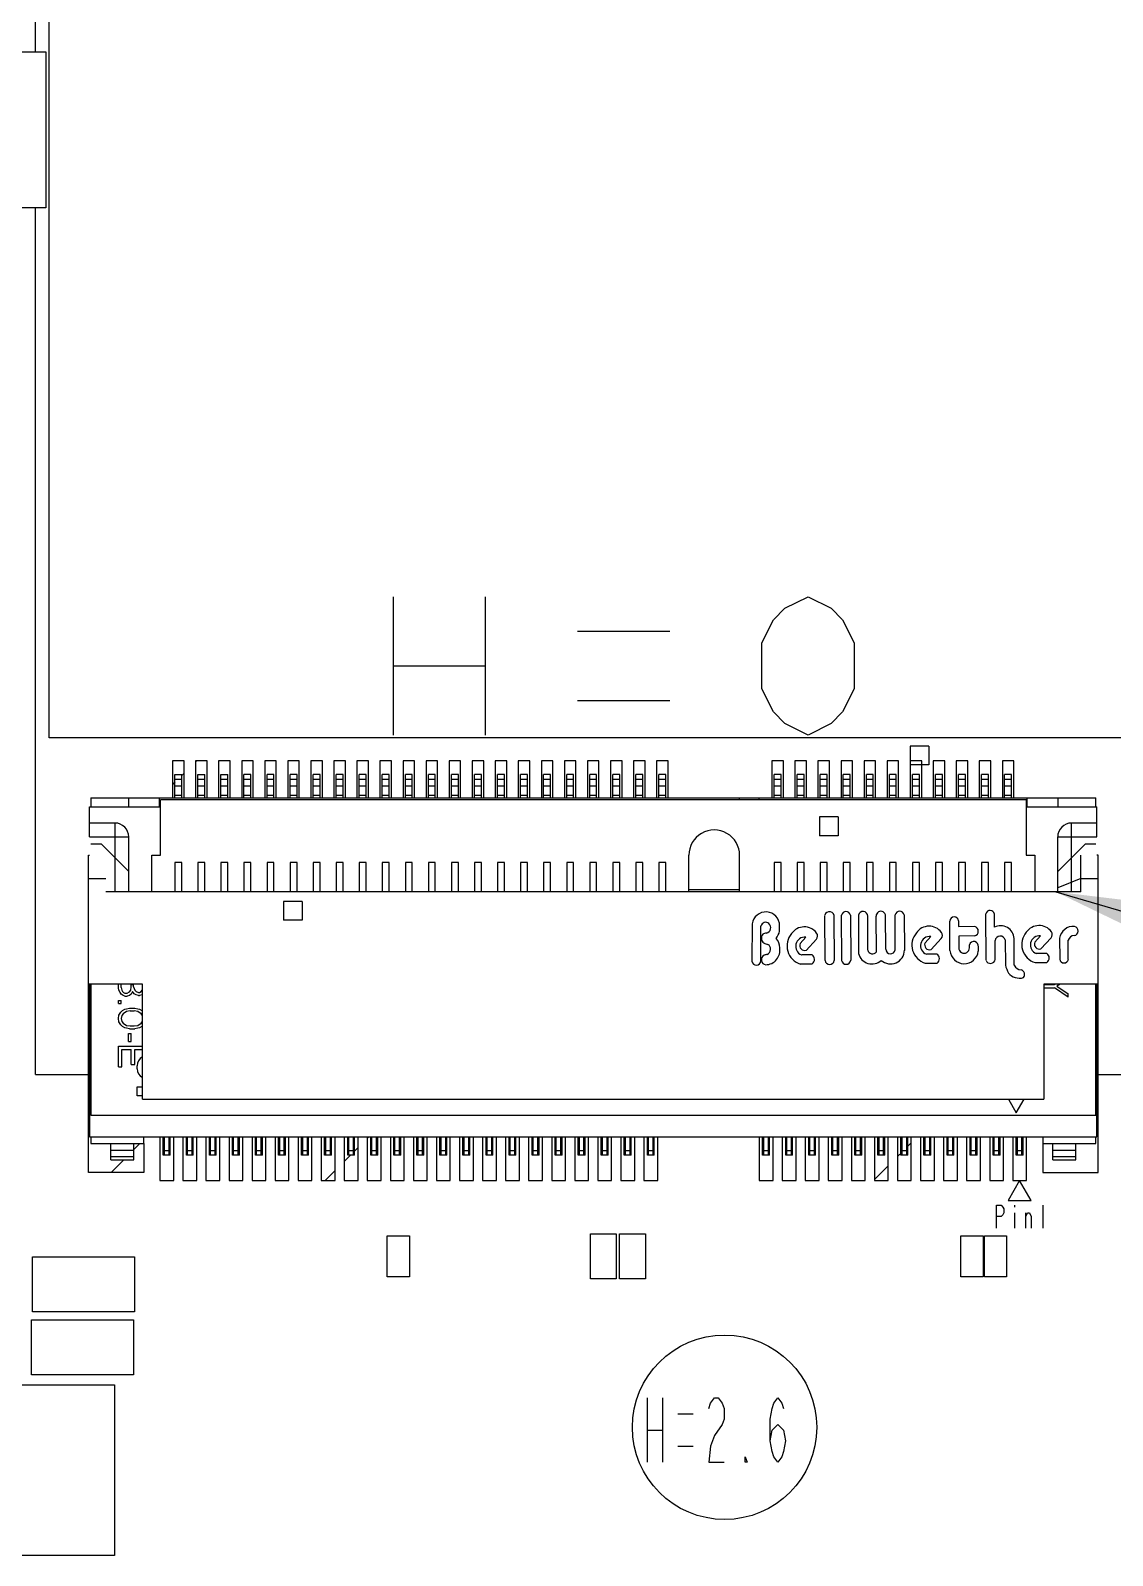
# Model space of a CAD drawing. Header units: millimetres. Extents: x 0 to 841, y 0 to 594.
# Drawn here: x 472.62 to 496.09, y 410.94 to 444.01 of the extents above; entities that cross this region are included whole.
import ezdxf

# ---------------------------------------------------------------- set-up
doc = ezdxf.new("R2010")
doc.units = ezdxf.units.MM
doc.header["$LTSCALE"] = 46.255
doc.layers.get('0').update_dxf_attribs({"linetype": 'CONTINUOUS'})
for name, color, linetype in [('ASSEM_MEM', 7, 'CONTINUOUS'), ('DETAIL', 7, 'CONTINUOUS'), ('TPC12_17', 7, 'CONTINUOUS'), ('TPC12_56', 7, 'CONTINUOUS'), ('TPC12_57', 7, 'CONTINUOUS')]:
    doc.layers.add(name, color=color, linetype=linetype)
doc.styles.get("Standard").update_dxf_attribs({"font": 'txt', "width": 0.8})
doc.dimstyles.get("Standard").update_dxf_attribs({"dimtxt": 3, "dimasz": 2.1, "dimexe": 2, "dimexo": 1, "dimtad": 1, "dimzin": 0, "dimdsep": 46, "dimtxsty": 'STANDARD', "dimblk": '_FILLED', "dimblk1": '_FILLED', "dimblk2": '_FILLED', "dimcen": 0.09, "dimazin": 0, "dimtol": 1, "dimtp": 0.01, "dimtm": 0.01, "dimtfac": 1, "dimtofl": 0, "dimtmove": 0, "dimatfit": 3, "dimldrblk": '_FILLED', "dimfxl": 1, "dimtolj": 1, "dimtzin": 0, "dimarcsym": 0})

# ---------------------------------------------------------------- blocks, each defined once
blk = doc.blocks.new('_FILLED')
at = {"color": 0, "linetype": 'BYBLOCK'}
blk.add_solid([(0, 0), (-1, 0.167), (-1, -0.167)], dxfattribs=at)

msp = doc.modelspace()

# ---------------------------------------------------------------- linework, layer by layer
at = {"layer": 'ASSEM_MEM', "color": 4, "linetype": 'CONTINUOUS'}
for p, q in [((472.727, 443.543), (472.727, 469.322)), ((473.027, 428.672), (473.027, 449.072)), ((472.727, 421.372), (472.727, 440.162)), ((496.627, 428.672), (473.027, 428.672)), ((475.952, 428.172), (475.702, 428.172)), ((475.702, 428.172), (475.702, 427.372)), ((475.952, 427.372), (475.952, 428.172)), ((476.452, 428.172), (476.202, 428.172)), ((476.202, 428.172), (476.202, 427.372)), ((476.452, 427.372), (476.452, 428.172)), ((476.952, 428.172), (476.702, 428.172)), ((476.702, 428.172), (476.702, 427.372)), ((476.952, 427.372), (476.952, 428.172)), ((477.452, 428.172), (477.202, 428.172)), ((477.202, 428.172), (477.202, 427.372)), ((477.452, 427.372), (477.452, 428.172)), ((477.952, 428.172), (477.702, 428.172)), ((477.702, 428.172), (477.702, 427.372)), ((477.952, 427.372), (477.952, 428.172)), ((478.452, 428.172), (478.202, 428.172)), ((478.202, 428.172), (478.202, 427.372)), ((478.452, 427.372), (478.452, 428.172)), ((478.952, 428.172), (478.702, 428.172)), ((478.702, 428.172), (478.702, 427.372)), ((478.952, 427.372), (478.952, 428.172)), ((479.452, 428.172), (479.202, 428.172)), ((479.202, 428.172), (479.202, 427.372)), ((479.452, 427.372), (479.452, 428.172)), ((479.952, 428.172), (479.702, 428.172)), ((479.702, 428.172), (479.702, 427.372)), ((479.952, 427.372), (479.952, 428.172)), ((480.452, 428.172), (480.202, 428.172)), ((480.202, 428.172), (480.202, 427.372)), ((480.452, 427.372), (480.452, 428.172)), ((480.952, 428.172), (480.702, 428.172)), ((480.702, 428.172), (480.702, 427.372)), ((480.952, 427.372), (480.952, 428.172)), ((481.452, 428.172), (481.202, 428.172)), ((481.202, 428.172), (481.202, 427.372)), ((481.452, 427.372), (481.452, 428.172)), ((481.952, 428.172), (481.702, 428.172)), ((481.702, 428.172), (481.702, 427.372)), ((481.952, 427.372), (481.952, 428.172)), ((482.452, 428.172), (482.202, 428.172)), ((482.202, 428.172), (482.202, 427.372)), ((482.452, 427.372), (482.452, 428.172)), ((482.952, 428.172), (482.702, 428.172)), ((482.702, 428.172), (482.702, 427.372)), ((482.952, 427.372), (482.952, 428.172)), ((483.452, 428.172), (483.202, 428.172)), ((483.202, 428.172), (483.202, 427.372)), ((483.452, 427.372), (483.452, 428.172)), ((483.952, 428.172), (483.702, 428.172)), ((483.702, 428.172), (483.702, 427.372)), ((483.952, 427.372), (483.952, 428.172)), ((484.452, 428.172), (484.202, 428.172)), ((484.202, 428.172), (484.202, 427.372)), ((484.452, 427.372), (484.452, 428.172)), ((484.952, 428.172), (484.702, 428.172)), ((484.702, 428.172), (484.702, 427.372)), ((484.952, 427.372), (484.952, 428.172)), ((485.452, 428.172), (485.202, 428.172)), ((485.202, 428.172), (485.202, 427.372)), ((485.452, 427.372), (485.452, 428.172)), ((485.952, 428.172), (485.702, 428.172)), ((485.702, 428.172), (485.702, 427.372)), ((485.952, 427.372), (485.952, 428.172)), ((486.452, 428.172), (486.202, 428.172)), ((486.202, 428.172), (486.202, 427.372)), ((486.452, 427.372), (486.452, 428.172)), ((488.952, 428.172), (488.702, 428.172)), ((488.702, 428.172), (488.702, 427.372)), ((488.952, 427.372), (488.952, 428.172)), ((489.452, 428.172), (489.202, 428.172)), ((489.202, 428.172), (489.202, 427.372)), ((489.452, 427.372), (489.452, 428.172)), ((489.952, 428.172), (489.702, 428.172)), ((489.702, 428.172), (489.702, 427.372)), ((489.952, 427.372), (489.952, 428.172)), ((490.452, 428.172), (490.202, 428.172)), ((490.202, 428.172), (490.202, 427.372)), ((490.452, 427.372), (490.452, 428.172)), ((490.952, 428.172), (490.702, 428.172)), ((490.702, 428.172), (490.702, 427.372)), ((490.952, 427.372), (490.952, 428.172)), ((491.452, 428.172), (491.202, 428.172)), ((491.202, 428.172), (491.202, 427.372)), ((491.452, 427.372), (491.452, 428.172)), ((491.952, 428.172), (491.702, 428.172)), ((491.702, 428.172), (491.702, 427.372)), ((491.952, 427.372), (491.952, 428.172)), ((492.452, 428.172), (492.202, 428.172)), ((492.202, 428.172), (492.202, 427.372)), ((492.452, 427.372), (492.452, 428.172)), ((492.952, 428.172), (492.702, 428.172)), ((492.702, 428.172), (492.702, 427.372)), ((492.952, 427.372), (492.952, 428.172)), ((493.452, 428.172), (493.202, 428.172)), ((493.202, 428.172), (493.202, 427.372)), ((493.452, 427.372), (493.452, 428.172)), ((493.952, 428.172), (493.702, 428.172)), ((493.702, 428.172), (493.702, 427.372)), ((493.952, 427.372), (493.952, 428.172)), ((472.727, 421.372), (473.882, 421.372)), ((495.752, 421.372), (496.927, 421.372)), ((473.877, 419.247), (473.877, 420.202)), ((475.427, 420.022), (475.427, 419.072)), ((475.727, 419.072), (475.727, 420.022)), ((475.927, 420.022), (475.927, 419.072)), ((476.227, 419.072), (476.227, 420.022)), ((476.427, 420.022), (476.427, 419.072)), ((476.727, 419.072), (476.727, 420.022)), ((476.927, 420.022), (476.927, 419.072)), ((477.227, 419.072), (477.227, 420.022)), ((477.427, 420.022), (477.427, 419.072)), ((477.727, 419.072), (477.727, 420.022)), ((477.927, 420.022), (477.927, 419.072)), ((478.227, 419.072), (478.227, 420.022)), ((478.427, 420.022), (478.427, 419.072)), ((478.727, 419.072), (478.727, 420.022)), ((478.927, 420.022), (478.927, 419.072)), ((479.227, 419.072), (479.227, 420.022)), ((479.427, 420.022), (479.427, 419.072)), ((479.727, 419.072), (479.727, 420.022)), ((479.927, 420.022), (479.927, 419.072)), ((480.227, 419.072), (480.227, 420.022)), ((480.427, 420.022), (480.427, 419.072)), ((480.727, 419.072), (480.727, 420.022)), ((480.927, 420.022), (480.927, 419.072)), ((481.227, 419.072), (481.227, 420.022)), ((481.427, 420.022), (481.427, 419.072)), ((481.727, 419.072), (481.727, 420.022)), ((481.927, 420.022), (481.927, 419.072)), ((482.227, 419.072), (482.227, 420.022)), ((482.427, 420.022), (482.427, 419.072)), ((482.727, 419.072), (482.727, 420.022)), ((482.927, 420.022), (482.927, 419.072)), ((483.227, 419.072), (483.227, 420.022)), ((483.427, 420.022), (483.427, 419.072)), ((483.727, 419.072), (483.727, 420.022)), ((483.927, 420.022), (483.927, 419.072)), ((484.227, 419.072), (484.227, 420.022)), ((484.427, 420.022), (484.427, 419.072)), ((484.727, 419.072), (484.727, 420.022)), ((484.927, 420.022), (484.927, 419.072)), ((485.227, 419.072), (485.227, 420.022)), ((485.427, 420.022), (485.427, 419.072)), ((485.727, 419.072), (485.727, 420.022)), ((485.927, 420.022), (485.927, 419.072)), ((486.227, 419.072), (486.227, 420.022)), ((488.427, 420.022), (488.427, 419.072)), ((488.727, 419.072), (488.727, 420.022)), ((488.927, 420.022), (488.927, 419.072)), ((489.227, 419.072), (489.227, 420.022)), ((489.427, 420.022), (489.427, 419.072)), ((489.727, 419.072), (489.727, 420.022)), ((489.927, 420.022), (489.927, 419.072)), ((490.227, 419.072), (490.227, 420.022)), ((490.427, 420.022), (490.427, 419.072)), ((490.727, 419.072), (490.727, 420.022)), ((490.927, 420.022), (490.927, 419.072)), ((491.227, 419.072), (491.227, 420.022)), ((491.427, 420.022), (491.427, 419.072)), ((491.727, 419.072), (491.727, 420.022)), ((491.927, 420.022), (491.927, 419.072)), ((492.227, 419.072), (492.227, 420.022)), ((492.427, 420.022), (492.427, 419.072)), ((492.727, 419.072), (492.727, 420.022)), ((492.927, 420.022), (492.927, 419.072)), ((493.227, 419.072), (493.227, 420.022)), ((493.427, 420.022), (493.427, 419.072)), ((493.727, 419.072), (493.727, 420.022)), ((493.927, 420.022), (493.927, 419.072)), ((494.227, 419.072), (494.227, 420.022)), ((495.777, 419.247), (495.777, 420.202)), ((475.077, 419.872), (475.077, 419.247)), ((494.577, 419.872), (494.577, 419.247)), ((475.077, 419.247), (473.877, 419.247)), ((494.577, 419.247), (495.777, 419.247)), ((475.427, 419.072), (475.727, 419.072)), ((475.927, 419.072), (476.227, 419.072)), ((476.427, 419.072), (476.727, 419.072)), ((476.927, 419.072), (477.227, 419.072)), ((477.427, 419.072), (477.727, 419.072)), ((477.927, 419.072), (478.227, 419.072)), ((478.427, 419.072), (478.727, 419.072)), ((478.927, 419.072), (479.227, 419.072)), ((479.427, 419.072), (479.727, 419.072)), ((479.927, 419.072), (480.227, 419.072)), ((480.427, 419.072), (480.727, 419.072)), ((480.927, 419.072), (481.227, 419.072)), ((481.427, 419.072), (481.727, 419.072)), ((481.927, 419.072), (482.227, 419.072)), ((482.427, 419.072), (482.727, 419.072)), ((482.927, 419.072), (483.227, 419.072)), ((483.427, 419.072), (483.727, 419.072)), ((483.927, 419.072), (484.227, 419.072)), ((484.427, 419.072), (484.727, 419.072)), ((484.927, 419.072), (485.227, 419.072)), ((485.427, 419.072), (485.727, 419.072)), ((485.927, 419.072), (486.227, 419.072)), ((488.427, 419.072), (488.727, 419.072)), ((488.927, 419.072), (489.227, 419.072)), ((489.427, 419.072), (489.727, 419.072)), ((489.927, 419.072), (490.227, 419.072)), ((490.427, 419.072), (490.727, 419.072)), ((490.927, 419.072), (491.227, 419.072)), ((491.427, 419.072), (491.727, 419.072)), ((491.927, 419.072), (492.227, 419.072)), ((492.427, 419.072), (492.727, 419.072)), ((492.927, 419.072), (493.227, 419.072)), ((493.427, 419.072), (493.727, 419.072)), ((494.077, 419.072), (493.827, 418.639)), ((493.927, 419.072), (494.227, 419.072)), ((494.327, 418.639), (494.077, 419.072)), ((493.827, 418.639), (494.327, 418.639))]:
    msp.add_line(p, q, dxfattribs=at)
at = {"layer": 'ASSEM_MEM', "color": 7, "linetype": 'CONTINUOUS'}
for p, q in [((467.571, 443.543), (472.952, 443.543)), ((472.952, 443.543), (472.952, 440.162)), ((472.952, 440.162), (472.02, 440.162)), ((475.752, 427.872), (475.902, 427.872)), ((475.752, 427.372), (475.752, 427.872)), ((475.902, 427.372), (475.902, 427.872)), ((476.252, 427.872), (476.402, 427.872)), ((476.252, 427.372), (476.252, 427.872)), ((476.402, 427.372), (476.402, 427.872)), ((476.752, 427.872), (476.902, 427.872)), ((476.752, 427.372), (476.752, 427.872)), ((476.902, 427.372), (476.902, 427.872)), ((477.402, 427.872), (477.252, 427.872)), ((477.252, 427.372), (477.252, 427.872)), ((477.402, 427.372), (477.402, 427.872)), ((477.902, 427.872), (477.752, 427.872)), ((477.752, 427.372), (477.752, 427.872)), ((477.902, 427.372), (477.902, 427.872)), ((478.402, 427.872), (478.252, 427.872)), ((478.252, 427.372), (478.252, 427.872)), ((478.402, 427.372), (478.402, 427.872)), ((478.902, 427.872), (478.752, 427.872)), ((478.752, 427.372), (478.752, 427.872)), ((478.902, 427.372), (478.902, 427.872)), ((479.402, 427.872), (479.252, 427.872)), ((479.252, 427.372), (479.252, 427.872)), ((479.402, 427.372), (479.402, 427.872)), ((479.902, 427.872), (479.752, 427.872)), ((479.752, 427.372), (479.752, 427.872)), ((479.902, 427.372), (479.902, 427.872)), ((480.402, 427.872), (480.252, 427.872)), ((480.252, 427.372), (480.252, 427.872)), ((480.402, 427.372), (480.402, 427.872)), ((480.902, 427.872), (480.752, 427.872)), ((480.752, 427.372), (480.752, 427.872)), ((480.902, 427.372), (480.902, 427.872)), ((481.402, 427.872), (481.252, 427.872)), ((481.252, 427.372), (481.252, 427.872)), ((481.402, 427.372), (481.402, 427.872)), ((481.902, 427.872), (481.752, 427.872)), ((481.752, 427.372), (481.752, 427.872)), ((481.902, 427.372), (481.902, 427.872)), ((482.402, 427.872), (482.252, 427.872)), ((482.252, 427.372), (482.252, 427.872)), ((482.402, 427.372), (482.402, 427.872)), ((482.902, 427.872), (482.752, 427.872)), ((482.752, 427.372), (482.752, 427.872)), ((482.902, 427.372), (482.902, 427.872)), ((483.402, 427.872), (483.252, 427.872)), ((483.252, 427.372), (483.252, 427.872)), ((483.402, 427.372), (483.402, 427.872)), ((483.902, 427.872), (483.752, 427.872)), ((483.752, 427.372), (483.752, 427.872)), ((483.902, 427.372), (483.902, 427.872)), ((484.402, 427.872), (484.252, 427.872)), ((484.252, 427.372), (484.252, 427.872)), ((484.402, 427.372), (484.402, 427.872)), ((484.902, 427.872), (484.752, 427.872)), ((484.752, 427.372), (484.752, 427.872)), ((484.902, 427.372), (484.902, 427.872)), ((485.402, 427.872), (485.252, 427.872)), ((485.252, 427.372), (485.252, 427.872)), ((485.402, 427.372), (485.402, 427.872)), ((485.902, 427.872), (485.752, 427.872)), ((485.752, 427.372), (485.752, 427.872)), ((485.902, 427.372), (485.902, 427.872)), ((486.402, 427.872), (486.252, 427.872)), ((486.252, 427.372), (486.252, 427.872)), ((486.402, 427.372), (486.402, 427.872)), ((488.902, 427.872), (488.752, 427.872)), ((488.752, 427.372), (488.752, 427.872)), ((488.902, 427.372), (488.902, 427.872)), ((489.402, 427.872), (489.252, 427.872)), ((489.252, 427.372), (489.252, 427.872)), ((489.402, 427.372), (489.402, 427.872)), ((489.902, 427.872), (489.752, 427.872)), ((489.752, 427.372), (489.752, 427.872)), ((489.902, 427.372), (489.902, 427.872)), ((490.402, 427.872), (490.252, 427.872)), ((490.252, 427.372), (490.252, 427.872)), ((490.402, 427.372), (490.402, 427.872)), ((490.902, 427.872), (490.752, 427.872)), ((490.752, 427.372), (490.752, 427.872)), ((490.902, 427.372), (490.902, 427.872)), ((491.402, 427.872), (491.252, 427.872)), ((491.252, 427.372), (491.252, 427.872)), ((491.402, 427.372), (491.402, 427.872)), ((491.902, 427.872), (491.752, 427.872)), ((491.752, 427.372), (491.752, 427.872)), ((491.902, 427.372), (491.902, 427.872)), ((492.402, 427.872), (492.252, 427.872)), ((492.252, 427.372), (492.252, 427.872)), ((492.402, 427.372), (492.402, 427.872)), ((492.902, 427.872), (492.752, 427.872)), ((492.752, 427.372), (492.752, 427.872)), ((492.902, 427.372), (492.902, 427.872)), ((493.402, 427.872), (493.252, 427.872)), ((493.252, 427.372), (493.252, 427.872)), ((493.402, 427.372), (493.402, 427.872)), ((493.902, 427.872), (493.752, 427.872)), ((493.752, 427.372), (493.752, 427.872)), ((493.902, 427.372), (493.902, 427.872)), ((473.927, 427.372), (495.727, 427.372)), ((473.927, 427.372), (473.927, 427.172)), ((474.752, 427.172), (474.752, 427.372)), ((475.417, 427.172), (475.417, 427.372)), ((494.222, 427.322), (475.442, 427.322)), ((475.442, 426.122), (475.442, 427.322)), ((475.902, 427.422), (475.752, 427.422)), ((476.402, 427.422), (476.252, 427.422)), ((476.902, 427.422), (476.752, 427.422)), ((477.402, 427.422), (477.252, 427.422)), ((477.902, 427.422), (477.752, 427.422)), ((478.402, 427.422), (478.252, 427.422)), ((478.902, 427.422), (478.752, 427.422)), ((479.402, 427.422), (479.252, 427.422)), ((479.902, 427.422), (479.752, 427.422)), ((480.402, 427.422), (480.252, 427.422)), ((480.902, 427.422), (480.752, 427.422)), ((481.402, 427.422), (481.252, 427.422)), ((481.902, 427.422), (481.752, 427.422)), ((482.402, 427.422), (482.252, 427.422)), ((482.902, 427.422), (482.752, 427.422)), ((483.402, 427.422), (483.252, 427.422)), ((483.902, 427.422), (483.752, 427.422)), ((484.402, 427.422), (484.252, 427.422)), ((484.902, 427.422), (484.752, 427.422)), ((485.402, 427.422), (485.252, 427.422)), ((485.902, 427.422), (485.752, 427.422)), ((486.402, 427.422), (486.252, 427.422)), ((488.002, 427.322), (488.002, 427.372)), ((488.417, 427.372), (488.417, 427.322)), ((488.902, 427.422), (488.752, 427.422)), ((489.402, 427.422), (489.252, 427.422)), ((489.902, 427.422), (489.752, 427.422)), ((490.402, 427.422), (490.252, 427.422)), ((490.902, 427.422), (490.752, 427.422)), ((491.402, 427.422), (491.252, 427.422)), ((491.902, 427.422), (491.752, 427.422)), ((492.402, 427.422), (492.252, 427.422)), ((492.902, 427.422), (492.752, 427.422)), ((493.402, 427.422), (493.252, 427.422)), ((493.902, 427.422), (493.752, 427.422)), ((494.222, 427.322), (494.222, 426.122)), ((494.237, 427.172), (494.237, 427.372)), ((494.902, 427.372), (494.902, 427.172)), ((495.727, 427.172), (495.727, 427.372)), ((473.902, 427.172), (475.442, 427.172)), ((473.902, 426.522), (473.902, 427.172)), ((494.222, 427.172), (495.752, 427.172)), ((495.752, 426.522), (495.752, 427.172)), ((474.452, 426.822), (473.902, 426.822)), ((474.752, 425.332), (474.752, 426.522)), ((494.902, 425.332), (494.902, 426.522)), ((495.752, 426.822), (495.202, 426.822)), ((473.927, 426.372), (474.152, 426.372)), ((474.752, 425.772), (474.152, 426.372)), ((495.502, 426.372), (494.902, 425.772)), ((495.502, 426.372), (495.727, 426.372)), ((473.877, 426.122), (473.902, 426.122)), ((473.877, 420.202), (473.877, 426.122)), ((475.25, 426.122), (475.442, 426.122)), ((475.25, 425.332), (475.25, 426.122)), ((475.902, 425.969), (475.752, 425.969)), ((475.752, 425.969), (475.752, 425.332)), ((475.902, 425.332), (475.902, 425.969)), ((476.402, 425.969), (476.252, 425.969)), ((476.252, 425.969), (476.252, 425.332)), ((476.402, 425.332), (476.402, 425.969)), ((476.902, 425.969), (476.752, 425.969)), ((476.752, 425.969), (476.752, 425.332)), ((476.902, 425.332), (476.902, 425.969)), ((477.402, 425.969), (477.252, 425.969)), ((477.252, 425.969), (477.252, 425.332)), ((477.402, 425.332), (477.402, 425.969)), ((477.902, 425.969), (477.752, 425.969)), ((477.752, 425.969), (477.752, 425.332)), ((477.902, 425.332), (477.902, 425.969)), ((478.402, 425.969), (478.252, 425.969)), ((478.252, 425.969), (478.252, 425.332)), ((478.402, 425.332), (478.402, 425.969)), ((478.902, 425.969), (478.752, 425.969)), ((478.752, 425.969), (478.752, 425.332)), ((478.902, 425.332), (478.902, 425.969)), ((479.402, 425.969), (479.252, 425.969)), ((479.252, 425.969), (479.252, 425.332)), ((479.402, 425.332), (479.402, 425.969)), ((479.902, 425.969), (479.752, 425.969)), ((479.752, 425.969), (479.752, 425.332)), ((479.902, 425.332), (479.902, 425.969)), ((480.402, 425.969), (480.252, 425.969)), ((480.252, 425.969), (480.252, 425.332)), ((480.402, 425.332), (480.402, 425.969)), ((480.902, 425.969), (480.752, 425.969)), ((480.752, 425.969), (480.752, 425.332)), ((480.902, 425.332), (480.902, 425.969)), ((481.402, 425.969), (481.252, 425.969)), ((481.252, 425.969), (481.252, 425.332)), ((481.402, 425.332), (481.402, 425.969)), ((481.902, 425.969), (481.752, 425.969)), ((481.752, 425.969), (481.752, 425.332)), ((481.902, 425.332), (481.902, 425.969)), ((482.402, 425.969), (482.252, 425.969)), ((482.252, 425.969), (482.252, 425.332)), ((482.402, 425.332), (482.402, 425.969)), ((482.902, 425.969), (482.752, 425.969)), ((482.752, 425.969), (482.752, 425.332)), ((482.902, 425.332), (482.902, 425.969)), ((483.402, 425.969), (483.252, 425.969)), ((483.252, 425.969), (483.252, 425.332)), ((483.402, 425.332), (483.402, 425.969)), ((483.902, 425.969), (483.752, 425.969)), ((483.752, 425.969), (483.752, 425.332)), ((483.902, 425.332), (483.902, 425.969)), ((484.402, 425.969), (484.252, 425.969)), ((484.252, 425.969), (484.252, 425.332)), ((484.402, 425.332), (484.402, 425.969)), ((484.902, 425.969), (484.752, 425.969)), ((484.752, 425.969), (484.752, 425.332)), ((484.902, 425.332), (484.902, 425.969)), ((485.402, 425.969), (485.252, 425.969)), ((485.252, 425.969), (485.252, 425.332)), ((485.402, 425.332), (485.402, 425.969)), ((485.902, 425.969), (485.752, 425.969)), ((485.752, 425.969), (485.752, 425.332)), ((485.902, 425.332), (485.902, 425.969)), ((486.402, 425.969), (486.252, 425.969)), ((486.252, 425.969), (486.252, 425.332)), ((486.402, 425.332), (486.402, 425.969)), ((486.902, 425.332), (486.902, 426.122)), ((488.002, 425.332), (488.002, 426.122)), ((488.902, 425.969), (488.752, 425.969)), ((488.752, 425.969), (488.752, 425.332)), ((488.902, 425.332), (488.902, 425.969)), ((489.402, 425.969), (489.252, 425.969)), ((489.252, 425.969), (489.252, 425.332)), ((489.402, 425.332), (489.402, 425.969)), ((489.902, 425.969), (489.752, 425.969)), ((489.752, 425.969), (489.752, 425.332)), ((489.902, 425.332), (489.902, 425.969)), ((490.402, 425.969), (490.252, 425.969)), ((490.252, 425.969), (490.252, 425.332)), ((490.402, 425.332), (490.402, 425.969)), ((490.902, 425.969), (490.752, 425.969)), ((490.752, 425.969), (490.752, 425.332)), ((490.902, 425.332), (490.902, 425.969)), ((491.402, 425.969), (491.252, 425.969)), ((491.252, 425.969), (491.252, 425.332)), ((491.402, 425.332), (491.402, 425.969)), ((491.902, 425.969), (491.752, 425.969)), ((491.752, 425.969), (491.752, 425.332)), ((491.902, 425.332), (491.902, 425.969)), ((492.402, 425.969), (492.252, 425.969)), ((492.252, 425.969), (492.252, 425.332)), ((492.402, 425.332), (492.402, 425.969)), ((492.902, 425.969), (492.752, 425.969)), ((492.752, 425.969), (492.752, 425.332)), ((492.902, 425.332), (492.902, 425.969)), ((493.402, 425.969), (493.252, 425.969)), ((493.252, 425.969), (493.252, 425.332)), ((493.402, 425.332), (493.402, 425.969)), ((493.902, 425.969), (493.752, 425.969)), ((493.752, 425.969), (493.752, 425.332)), ((493.902, 425.332), (493.902, 425.969)), ((494.222, 426.122), (494.405, 426.122)), ((494.405, 426.122), (494.405, 425.332)), ((495.402, 425.332), (495.402, 426.122)), ((495.777, 426.122), (495.752, 426.122)), ((495.777, 420.202), (495.777, 426.122)), ((473.877, 425.622), (474.252, 425.622)), ((495.402, 425.622), (494.902, 425.415)), ((495.402, 425.622), (495.777, 425.622)), ((495.402, 425.332), (474.252, 425.332)), ((488.274, 424.634), (488.271, 423.828)), ((488.466, 423.833), (488.466, 424.59)), ((488.869, 424.478), (488.87, 424.595)), ((489.856, 423.842), (489.851, 424.821)), ((490.05, 424.776), (490.055, 423.844)), ((490.217, 423.845), (490.212, 424.823)), ((490.411, 424.824), (490.416, 423.846)), ((490.579, 424.825), (490.583, 423.993)), ((490.782, 424.069), (490.781, 424.803)), ((490.972, 424.027), (490.965, 424.805)), ((491.172, 424.086), (491.168, 424.806)), ((491.38, 424.071), (491.376, 424.83)), ((491.574, 424.831), (491.579, 424.062)), ((492.566, 424.056), (492.563, 424.698)), ((492.754, 424.701), (492.754, 424.581)), ((492.754, 424.581), (493.106, 424.583)), ((493.348, 423.846), (493.342, 424.855)), ((493.532, 424.563), (493.53, 424.849)), ((489.316, 424.209), (489.439, 424.348)), ((489.667, 424.303), (489.446, 424.062)), ((492.025, 424.224), (492.148, 424.364)), ((492.376, 424.318), (492.155, 424.078)), ((492.756, 424.372), (492.755, 424.117)), ((493.107, 424.374), (492.756, 424.372)), ((493.546, 423.868), (493.543, 424.278)), ((493.764, 424.288), (493.768, 423.74)), ((493.961, 423.743), (493.958, 424.318)), ((494.407, 424.238), (494.53, 424.378)), ((494.759, 424.332), (494.538, 424.092)), ((494.943, 424.324), (494.946, 423.869)), ((495.133, 423.866), (495.131, 424.28)), ((489.573, 423.965), (489.349, 423.963)), ((492.282, 423.98), (492.055, 423.979)), ((492.987, 424.116), (492.987, 424.184)), ((493.181, 424.045), (493.182, 424.139)), ((494.665, 423.994), (494.437, 423.993)), ((489.321, 423.766), (489.571, 423.768)), ((492.03, 423.782), (492.28, 423.783)), ((494.412, 423.796), (494.662, 423.797)), ((475.05, 423.332), (473.877, 423.332)), ((473.902, 423.332), (473.902, 420.022)), ((473.927, 423.332), (473.927, 420.492)), ((474.527, 423.247), (474.527, 423.332)), ((474.54, 423.197), (474.527, 423.247)), ((474.591, 423.259), (474.591, 423.332)), ((474.591, 423.259), (474.604, 423.197)), ((474.795, 423.197), (474.808, 423.272)), ((474.808, 423.322), (474.859, 423.322)), ((474.808, 423.272), (474.808, 423.322)), ((474.859, 423.272), (474.859, 423.322)), ((474.859, 423.272), (474.885, 423.197)), ((475.05, 420.832), (475.05, 423.332)), ((495.777, 423.332), (494.605, 423.332)), ((494.605, 423.332), (494.605, 420.832)), ((494.605, 423.322), (494.834, 423.322)), ((494.605, 423.247), (494.834, 423.247)), ((494.834, 423.322), (494.848, 423.332)), ((495.127, 423.047), (494.834, 423.247)), ((494.955, 423.332), (494.885, 423.284)), ((494.885, 423.284), (495.127, 423.122)), ((495.727, 420.492), (495.727, 423.332)), ((495.752, 420.022), (495.752, 423.332)), ((474.527, 422.972), (474.591, 422.972)), ((474.527, 422.909), (474.527, 422.972)), ((474.527, 422.909), (474.591, 422.909)), ((474.565, 423.147), (474.54, 423.197)), ((474.591, 423.109), (474.565, 423.147)), ((474.629, 423.084), (474.591, 423.109)), ((474.591, 422.909), (474.591, 422.972)), ((474.604, 423.197), (474.616, 423.172)), ((474.616, 423.172), (474.642, 423.147)), ((474.668, 423.072), (474.629, 423.084)), ((474.642, 423.147), (474.668, 423.134)), ((474.668, 423.134), (474.719, 423.134)), ((474.668, 423.072), (474.719, 423.072)), ((474.719, 423.134), (474.77, 423.159)), ((474.77, 423.084), (474.719, 423.072)), ((474.77, 423.159), (474.795, 423.197)), ((474.808, 423.109), (474.77, 423.084)), ((474.834, 423.172), (474.808, 423.109)), ((474.872, 423.122), (474.834, 423.172)), ((474.91, 423.097), (474.872, 423.122)), ((474.885, 423.197), (474.91, 423.172)), ((474.91, 423.172), (474.961, 423.147)), ((474.961, 423.084), (474.91, 423.097)), ((474.961, 423.147), (474.987, 423.147)), ((474.961, 423.084), (474.987, 423.084)), ((474.987, 423.147), (475.025, 423.172)), ((475.038, 423.097), (474.987, 423.084)), ((475.025, 423.172), (475.051, 423.209)), ((475.05, 423.108), (475.038, 423.097)), ((495.127, 423.047), (495.127, 423.122)), ((474.527, 422.584), (474.54, 422.659)), ((474.54, 422.509), (474.527, 422.584)), ((474.54, 422.659), (474.578, 422.722)), ((474.578, 422.722), (474.616, 422.759)), ((474.604, 422.647), (474.591, 422.584)), ((474.591, 422.584), (474.604, 422.522)), ((474.629, 422.684), (474.604, 422.647)), ((474.616, 422.759), (474.668, 422.784)), ((474.706, 422.734), (474.629, 422.684)), ((474.668, 422.784), (474.706, 422.797)), ((474.706, 422.797), (474.77, 422.809)), ((474.782, 422.747), (474.706, 422.734)), ((474.77, 422.809), (474.885, 422.809)), ((474.782, 422.747), (474.872, 422.747)), ((474.948, 422.734), (474.872, 422.747)), ((474.885, 422.809), (474.948, 422.797)), ((474.948, 422.797), (474.987, 422.784)), ((475.025, 422.684), (474.948, 422.734)), ((474.987, 422.784), (475.038, 422.759)), ((475.051, 422.647), (475.025, 422.684)), ((475.038, 422.759), (475.05, 422.748)), ((474.578, 422.447), (474.54, 422.509)), ((474.616, 422.409), (474.578, 422.447)), ((474.604, 422.522), (474.629, 422.484)), ((474.668, 422.384), (474.616, 422.409)), ((474.629, 422.484), (474.706, 422.434)), ((474.706, 422.372), (474.668, 422.384)), ((474.706, 422.434), (474.782, 422.422)), ((474.77, 422.359), (474.706, 422.372)), ((474.744, 422.259), (474.808, 422.259)), ((474.744, 422.084), (474.744, 422.259)), ((474.77, 422.359), (474.885, 422.359)), ((474.782, 422.422), (474.872, 422.422)), ((474.808, 422.084), (474.808, 422.259)), ((474.872, 422.422), (474.948, 422.434)), ((474.948, 422.372), (474.885, 422.359)), ((474.948, 422.434), (475.025, 422.484)), ((474.987, 422.384), (474.948, 422.372)), ((475.038, 422.409), (474.987, 422.384)), ((475.025, 422.484), (475.051, 422.522)), ((475.05, 422.421), (475.038, 422.409)), ((474.527, 421.984), (475.05, 421.984)), ((474.527, 421.534), (474.527, 421.984)), ((474.604, 421.909), (474.808, 421.909)), ((474.604, 421.534), (474.604, 421.909)), ((474.744, 422.084), (474.808, 422.084)), ((474.808, 421.584), (474.808, 421.909)), ((474.885, 421.909), (475.051, 421.909)), ((474.885, 421.584), (474.885, 421.909)), ((474.808, 421.584), (474.885, 421.584)), ((474.527, 421.534), (474.604, 421.534)), ((474.935, 421.495), (474.935, 421.557)), ((474.935, 421.1), (475.05, 421.1)), ((474.935, 420.907), (474.935, 421.1)), ((475.05, 420.907), (474.935, 420.907)), ((475.05, 420.832), (494.605, 420.832)), ((493.833, 420.832), (494.003, 420.538)), ((494.003, 420.538), (494.172, 420.832)), ((473.927, 420.492), (495.727, 420.492)), ((473.902, 420.202), (473.877, 420.202)), ((473.902, 420.022), (495.752, 420.022)), ((473.927, 420.022), (473.927, 419.872)), ((475.077, 419.872), (475.077, 420.022)), ((475.502, 419.622), (475.502, 420.022)), ((475.527, 419.622), (475.527, 420.022)), ((475.627, 419.622), (475.627, 420.022)), ((475.652, 419.622), (475.652, 420.022)), ((476.002, 419.622), (476.002, 420.022)), ((476.027, 419.622), (476.027, 420.022)), ((476.127, 419.622), (476.127, 420.022)), ((476.152, 419.622), (476.152, 420.022)), ((476.502, 419.622), (476.502, 420.022)), ((476.527, 419.622), (476.527, 420.022)), ((476.627, 419.622), (476.627, 420.022)), ((476.652, 419.622), (476.652, 420.022)), ((477.002, 419.622), (477.002, 420.022)), ((477.027, 419.622), (477.027, 420.022)), ((477.127, 419.622), (477.127, 420.022)), ((477.152, 419.622), (477.152, 420.022)), ((477.502, 419.622), (477.502, 420.022)), ((477.527, 419.622), (477.527, 420.022)), ((477.627, 419.622), (477.627, 420.022)), ((477.652, 419.622), (477.652, 420.022)), ((478.002, 419.622), (478.002, 420.022)), ((478.027, 419.622), (478.027, 420.022)), ((478.127, 419.622), (478.127, 420.022)), ((478.152, 419.622), (478.152, 420.022)), ((478.502, 419.622), (478.502, 420.022)), ((478.527, 419.622), (478.527, 420.022)), ((478.627, 419.622), (478.627, 420.022)), ((478.652, 419.622), (478.652, 420.022)), ((479.002, 419.622), (479.002, 420.022)), ((479.027, 419.622), (479.027, 420.022)), ((479.127, 419.622), (479.127, 420.022)), ((479.152, 419.622), (479.152, 420.022)), ((479.502, 419.622), (479.502, 420.022)), ((479.527, 419.622), (479.527, 420.022)), ((479.627, 419.622), (479.627, 420.022)), ((479.652, 419.622), (479.652, 420.022)), ((480.002, 419.622), (480.002, 420.022)), ((480.027, 419.622), (480.027, 420.022)), ((480.127, 419.622), (480.127, 420.022)), ((480.152, 419.622), (480.152, 420.022)), ((480.502, 419.622), (480.502, 420.022)), ((480.527, 419.622), (480.527, 420.022)), ((480.627, 419.622), (480.627, 420.022)), ((480.652, 419.622), (480.652, 420.022)), ((481.002, 419.622), (481.002, 420.022)), ((481.027, 419.622), (481.027, 420.022)), ((481.127, 419.622), (481.127, 420.022)), ((481.152, 419.622), (481.152, 420.022)), ((481.502, 419.622), (481.502, 420.022)), ((481.527, 419.622), (481.527, 420.022)), ((481.627, 419.622), (481.627, 420.022)), ((481.652, 419.622), (481.652, 420.022)), ((482.002, 419.622), (482.002, 420.022)), ((482.027, 419.622), (482.027, 420.022)), ((482.127, 419.622), (482.127, 420.022)), ((482.152, 419.622), (482.152, 420.022)), ((482.502, 419.622), (482.502, 420.022)), ((482.527, 419.622), (482.527, 420.022)), ((482.627, 419.622), (482.627, 420.022)), ((482.652, 419.622), (482.652, 420.022)), ((483.002, 419.622), (483.002, 420.022)), ((483.027, 419.622), (483.027, 420.022)), ((483.127, 419.622), (483.127, 420.022)), ((483.152, 419.622), (483.152, 420.022)), ((483.502, 419.622), (483.502, 420.022)), ((483.527, 419.622), (483.527, 420.022)), ((483.627, 419.622), (483.627, 420.022)), ((483.652, 419.622), (483.652, 420.022)), ((484.002, 419.622), (484.002, 420.022)), ((484.027, 419.622), (484.027, 420.022)), ((484.127, 419.622), (484.127, 420.022)), ((484.152, 419.622), (484.152, 420.022)), ((484.502, 419.622), (484.502, 420.022)), ((484.527, 419.622), (484.527, 420.022)), ((484.627, 419.622), (484.627, 420.022)), ((484.652, 419.622), (484.652, 420.022)), ((485.002, 419.622), (485.002, 420.022)), ((485.027, 419.622), (485.027, 420.022)), ((485.127, 419.622), (485.127, 420.022)), ((485.152, 419.622), (485.152, 420.022)), ((485.502, 419.622), (485.502, 420.022)), ((485.527, 419.622), (485.527, 420.022)), ((485.627, 419.622), (485.627, 420.022)), ((485.652, 419.622), (485.652, 420.022)), ((486.002, 419.622), (486.002, 420.022)), ((486.027, 419.622), (486.027, 420.022)), ((486.127, 419.622), (486.127, 420.022)), ((486.152, 419.622), (486.152, 420.022)), ((488.502, 419.622), (488.502, 420.022)), ((488.527, 419.622), (488.527, 420.022)), ((488.627, 419.622), (488.627, 420.022)), ((488.652, 419.622), (488.652, 420.022)), ((489.002, 419.622), (489.002, 420.022)), ((489.027, 419.622), (489.027, 420.022)), ((489.127, 419.622), (489.127, 420.022)), ((489.152, 419.622), (489.152, 420.022)), ((489.502, 419.622), (489.502, 420.022)), ((489.527, 419.622), (489.527, 420.022)), ((489.627, 419.622), (489.627, 420.022)), ((489.652, 419.622), (489.652, 420.022)), ((490.002, 419.622), (490.002, 420.022)), ((490.027, 419.622), (490.027, 420.022)), ((490.127, 419.622), (490.127, 420.022)), ((490.152, 419.622), (490.152, 420.022)), ((490.502, 419.622), (490.502, 420.022)), ((490.527, 419.622), (490.527, 420.022)), ((490.627, 419.622), (490.627, 420.022)), ((490.652, 419.622), (490.652, 420.022)), ((491.002, 419.622), (491.002, 420.022)), ((491.027, 419.622), (491.027, 420.022)), ((491.127, 419.622), (491.127, 420.022)), ((491.152, 419.622), (491.152, 420.022)), ((491.502, 419.622), (491.502, 420.022)), ((491.527, 419.622), (491.527, 420.022)), ((491.627, 419.622), (491.627, 420.022)), ((491.652, 419.622), (491.652, 420.022)), ((492.002, 419.622), (492.002, 420.022)), ((492.027, 419.622), (492.027, 420.022)), ((492.127, 419.622), (492.127, 420.022)), ((492.152, 419.622), (492.152, 420.022)), ((492.502, 419.622), (492.502, 420.022)), ((492.527, 419.622), (492.527, 420.022)), ((492.627, 419.622), (492.627, 420.022)), ((492.652, 419.622), (492.652, 420.022)), ((493.002, 419.622), (493.002, 420.022)), ((493.027, 419.622), (493.027, 420.022)), ((493.127, 419.622), (493.127, 420.022)), ((493.152, 419.622), (493.152, 420.022)), ((493.502, 419.622), (493.502, 420.022)), ((493.527, 419.622), (493.527, 420.022)), ((493.627, 419.622), (493.627, 420.022)), ((493.652, 419.622), (493.652, 420.022)), ((494.002, 419.622), (494.002, 420.022)), ((494.027, 419.622), (494.027, 420.022)), ((494.127, 419.622), (494.127, 420.022)), ((494.152, 419.622), (494.152, 420.022)), ((494.577, 420.022), (494.577, 419.872)), ((495.727, 419.872), (495.727, 420.022)), ((495.752, 420.202), (495.777, 420.202)), ((473.927, 419.872), (475.077, 419.872)), ((474.365, 419.522), (474.365, 419.872)), ((474.865, 419.522), (474.865, 419.872)), ((475.652, 419.622), (475.502, 419.622)), ((476.152, 419.622), (476.002, 419.622)), ((476.652, 419.622), (476.502, 419.622)), ((477.152, 419.622), (477.002, 419.622)), ((477.652, 419.622), (477.502, 419.622)), ((478.152, 419.622), (478.002, 419.622)), ((478.652, 419.622), (478.502, 419.622)), ((479.152, 419.622), (479.002, 419.622)), ((479.652, 419.622), (479.502, 419.622)), ((480.152, 419.622), (480.002, 419.622)), ((480.652, 419.622), (480.502, 419.622)), ((481.152, 419.622), (481.002, 419.622)), ((481.652, 419.622), (481.502, 419.622)), ((482.152, 419.622), (482.002, 419.622)), ((482.652, 419.622), (482.502, 419.622)), ((483.152, 419.622), (483.002, 419.622)), ((483.652, 419.622), (483.502, 419.622)), ((484.152, 419.622), (484.002, 419.622)), ((484.652, 419.622), (484.502, 419.622)), ((485.152, 419.622), (485.002, 419.622)), ((485.652, 419.622), (485.502, 419.622)), ((486.152, 419.622), (486.002, 419.622)), ((488.652, 419.622), (488.502, 419.622)), ((489.152, 419.622), (489.002, 419.622)), ((489.652, 419.622), (489.502, 419.622)), ((490.152, 419.622), (490.002, 419.622)), ((490.652, 419.622), (490.502, 419.622)), ((491.152, 419.622), (491.002, 419.622)), ((491.652, 419.622), (491.502, 419.622)), ((492.152, 419.622), (492.002, 419.622)), ((492.652, 419.622), (492.502, 419.622)), ((493.152, 419.622), (493.002, 419.622)), ((493.652, 419.622), (493.502, 419.622)), ((494.152, 419.622), (494.002, 419.622)), ((494.577, 419.872), (495.727, 419.872)), ((494.795, 419.522), (494.795, 419.872)), ((495.295, 419.522), (495.295, 419.872)), ((474.365, 419.522), (474.865, 419.522)), ((494.795, 419.522), (495.295, 419.522)), ((480.358, 417.871), (480.84, 417.871)), ((480.358, 416.982), (480.358, 417.871)), ((480.84, 417.871), (480.84, 416.982)), ((484.765, 417.916), (485.324, 417.916)), ((484.765, 416.938), (484.765, 417.916)), ((485.324, 417.916), (485.324, 416.938)), ((485.4, 417.916), (485.959, 417.916)), ((485.4, 416.938), (485.4, 417.916)), ((485.959, 417.916), (485.959, 416.938)), ((492.804, 417.871), (493.286, 417.871)), ((492.804, 416.982), (492.804, 417.871)), ((493.286, 417.871), (493.286, 416.982)), ((493.312, 417.871), (493.794, 417.871)), ((493.312, 416.982), (493.312, 417.871)), ((493.794, 417.871), (493.794, 416.982)), ((472.667, 417.419), (474.877, 417.419)), ((472.667, 416.225), (472.667, 417.419)), ((474.877, 417.419), (474.877, 416.225)), ((480.84, 416.982), (480.358, 416.982)), ((485.324, 416.938), (484.765, 416.938)), ((485.959, 416.938), (485.4, 416.938)), ((493.286, 416.982), (492.804, 416.982)), ((493.794, 416.982), (493.312, 416.982)), ((472.644, 416.051), (474.854, 416.051)), ((472.644, 414.857), (472.644, 416.051)), ((474.877, 416.225), (472.667, 416.225)), ((474.854, 416.051), (474.854, 414.857)), ((469.233, 414.642), (474.44, 414.642)), ((474.854, 414.857), (472.644, 414.857)), ((474.44, 414.642), (474.44, 410.942)), ((474.44, 410.942), (469.233, 410.942))]:
    msp.add_line(p, q, dxfattribs=at)
at = {"layer": 'ASSEM_MEM', "color": 40, "linetype": 'CONTINUOUS'}
for p, q in [((480.487, 431.73), (480.487, 428.73)), ((482.487, 431.73), (482.487, 428.73)), ((488.737, 431.23), (488.987, 431.48)), ((488.987, 431.48), (489.487, 431.73)), ((489.487, 431.73), (489.987, 431.48)), ((489.987, 431.48), (490.237, 431.23)), ((488.487, 430.73), (488.737, 431.23)), ((490.237, 431.23), (490.487, 430.73)), ((484.487, 430.98), (486.487, 430.98)), ((488.487, 429.73), (488.487, 430.73)), ((490.487, 430.73), (490.487, 429.73)), ((480.487, 430.23), (482.487, 430.23)), ((488.737, 429.23), (488.487, 429.73)), ((490.487, 429.73), (490.237, 429.23)), ((484.487, 429.48), (486.487, 429.48)), ((488.987, 428.98), (488.737, 429.23)), ((490.237, 429.23), (489.987, 428.98)), ((489.487, 428.73), (488.987, 428.98)), ((489.987, 428.98), (489.487, 428.73)), ((493.577, 418.539), (493.673, 418.539)), ((493.577, 418.039), (493.577, 418.539)), ((493.673, 418.289), (493.577, 418.289)), ((493.673, 418.539), (493.712, 418.497)), ((493.712, 418.33), (493.673, 418.289)), ((493.712, 418.497), (493.731, 418.455)), ((493.731, 418.372), (493.712, 418.33)), ((493.731, 418.455), (493.731, 418.372)), ((493.962, 418.539), (493.962, 418.497)), ((493.962, 418.372), (493.962, 418.039)), ((494.212, 418.289), (494.25, 418.372)), ((494.212, 418.039), (494.212, 418.372)), ((494.25, 418.372), (494.289, 418.372)), ((494.289, 418.372), (494.327, 418.289)), ((494.327, 418.289), (494.327, 418.039)), ((494.577, 418.539), (494.577, 418.039)), ((485.998, 414.362), (485.998, 412.962)), ((486.332, 414.362), (486.332, 412.962)), ((487.373, 414.246), (487.457, 414.362)), ((487.457, 414.362), (487.54, 414.362)), ((487.54, 414.362), (487.623, 414.246)), ((488.748, 414.246), (488.832, 414.362)), ((488.832, 414.362), (488.915, 414.246)), ((486.665, 414.012), (486.998, 414.012)), ((487.332, 414.129), (487.373, 414.246)), ((487.623, 414.246), (487.665, 414.129)), ((487.665, 414.129), (487.665, 413.896)), ((488.665, 413.896), (488.707, 414.129)), ((488.707, 414.129), (488.748, 414.246)), ((488.915, 414.246), (488.957, 414.129)), ((485.998, 413.662), (486.332, 413.662)), ((487.623, 413.779), (487.457, 413.546)), ((487.665, 413.896), (487.623, 413.779)), ((488.665, 413.429), (488.665, 413.896)), ((488.665, 413.429), (488.707, 413.662)), ((488.707, 413.662), (488.832, 413.779)), ((488.832, 413.779), (488.957, 413.662)), ((488.957, 413.662), (488.998, 413.429)), ((486.665, 413.312), (486.998, 413.312)), ((487.373, 413.312), (487.332, 412.962)), ((487.457, 413.546), (487.373, 413.312)), ((488.707, 413.196), (488.665, 413.429)), ((488.998, 413.429), (488.957, 413.196)), ((487.332, 412.962), (487.665, 412.962)), ((488.123, 413.079), (488.165, 412.962)), ((488.123, 412.962), (488.123, 413.079)), ((488.165, 412.962), (488.123, 412.962)), ((488.748, 413.079), (488.707, 413.196)), ((488.832, 412.962), (488.748, 413.079)), ((488.915, 413.079), (488.832, 412.962)), ((488.957, 413.196), (488.915, 413.079))]:
    msp.add_line(p, q, dxfattribs=at)
at = {"layer": 'ASSEM_MEM', "color": 2, "linetype": 'CONTINUOUS'}
for p, q in [((476.202, 428.154), (476.22, 428.172)), ((475.911, 427.863), (475.952, 427.904)), ((475.702, 427.654), (475.761, 427.713)), ((479.927, 419.986), (479.963, 420.022)), ((474.865, 419.743), (474.994, 419.872)), ((479.427, 419.486), (479.563, 419.622)), ((479.658, 419.716), (479.727, 419.786)), ((491.427, 419.592), (491.479, 419.644)), ((491.652, 419.817), (491.727, 419.892)), ((474.369, 419.247), (474.644, 419.522)), ((479.013, 419.072), (479.227, 419.286)), ((490.927, 419.092), (491.227, 419.392))]:
    msp.add_line(p, q, dxfattribs=at)
at = {"layer": 'ASSEM_MEM', "color": 9, "linetype": 'CONTINUOUS'}
for p, q in [((475.752, 427.772), (475.902, 427.772)), ((475.902, 427.622), (475.752, 427.622)), ((476.252, 427.772), (476.402, 427.772)), ((476.402, 427.622), (476.252, 427.622)), ((476.752, 427.772), (476.902, 427.772)), ((476.902, 427.622), (476.752, 427.622)), ((477.252, 427.772), (477.402, 427.772)), ((477.402, 427.622), (477.252, 427.622)), ((477.752, 427.772), (477.902, 427.772)), ((477.902, 427.622), (477.752, 427.622)), ((478.252, 427.772), (478.402, 427.772)), ((478.402, 427.622), (478.252, 427.622)), ((478.752, 427.772), (478.902, 427.772)), ((478.902, 427.622), (478.752, 427.622)), ((479.252, 427.772), (479.402, 427.772)), ((479.402, 427.622), (479.252, 427.622)), ((479.752, 427.772), (479.902, 427.772)), ((479.902, 427.622), (479.752, 427.622)), ((480.252, 427.772), (480.402, 427.772)), ((480.402, 427.622), (480.252, 427.622)), ((480.752, 427.772), (480.902, 427.772)), ((480.902, 427.622), (480.752, 427.622)), ((481.252, 427.772), (481.402, 427.772)), ((481.402, 427.622), (481.252, 427.622)), ((481.752, 427.772), (481.902, 427.772)), ((481.902, 427.622), (481.752, 427.622)), ((482.252, 427.772), (482.402, 427.772)), ((482.402, 427.622), (482.252, 427.622)), ((482.752, 427.772), (482.902, 427.772)), ((482.902, 427.622), (482.752, 427.622)), ((483.252, 427.772), (483.402, 427.772)), ((483.402, 427.622), (483.252, 427.622)), ((483.752, 427.772), (483.902, 427.772)), ((483.902, 427.622), (483.752, 427.622)), ((484.252, 427.772), (484.402, 427.772)), ((484.402, 427.622), (484.252, 427.622)), ((484.752, 427.772), (484.902, 427.772)), ((484.902, 427.622), (484.752, 427.622)), ((485.252, 427.772), (485.402, 427.772)), ((485.402, 427.622), (485.252, 427.622)), ((485.752, 427.772), (485.902, 427.772)), ((485.902, 427.622), (485.752, 427.622)), ((486.252, 427.772), (486.402, 427.772)), ((486.402, 427.622), (486.252, 427.622)), ((488.752, 427.772), (488.902, 427.772)), ((488.902, 427.622), (488.752, 427.622)), ((489.252, 427.772), (489.402, 427.772)), ((489.402, 427.622), (489.252, 427.622)), ((489.752, 427.772), (489.902, 427.772)), ((489.902, 427.622), (489.752, 427.622)), ((490.252, 427.772), (490.402, 427.772)), ((490.402, 427.622), (490.252, 427.622)), ((490.752, 427.772), (490.902, 427.772)), ((490.902, 427.622), (490.752, 427.622)), ((491.252, 427.772), (491.402, 427.772)), ((491.402, 427.622), (491.252, 427.622)), ((491.752, 427.772), (491.902, 427.772)), ((491.902, 427.622), (491.752, 427.622)), ((492.252, 427.772), (492.402, 427.772)), ((492.402, 427.622), (492.252, 427.622)), ((492.752, 427.772), (492.902, 427.772)), ((492.902, 427.622), (492.752, 427.622)), ((493.252, 427.772), (493.402, 427.772)), ((493.402, 427.622), (493.252, 427.622)), ((493.752, 427.772), (493.902, 427.772)), ((493.902, 427.622), (493.752, 427.622)), ((473.902, 426.522), (474.752, 426.522)), ((474.452, 426.822), (474.452, 425.332)), ((494.902, 426.522), (495.752, 426.522)), ((495.202, 425.332), (495.202, 426.822)), ((488.002, 425.372), (486.902, 425.372)), ((474.865, 419.867), (474.365, 419.867)), ((474.365, 419.729), (474.865, 419.729)), ((474.865, 419.583), (474.365, 419.583)), ((475.502, 419.722), (475.652, 419.722)), ((476.002, 419.722), (476.152, 419.722)), ((476.502, 419.722), (476.652, 419.722)), ((477.002, 419.722), (477.152, 419.722)), ((477.502, 419.722), (477.652, 419.722)), ((478.002, 419.722), (478.152, 419.722)), ((478.502, 419.722), (478.652, 419.722)), ((479.002, 419.722), (479.152, 419.722)), ((479.502, 419.722), (479.652, 419.722)), ((480.002, 419.722), (480.152, 419.722)), ((480.502, 419.722), (480.652, 419.722)), ((481.002, 419.722), (481.152, 419.722)), ((481.502, 419.722), (481.652, 419.722)), ((482.002, 419.722), (482.152, 419.722)), ((482.502, 419.722), (482.652, 419.722)), ((483.002, 419.722), (483.152, 419.722)), ((483.502, 419.722), (483.652, 419.722)), ((484.002, 419.722), (484.152, 419.722)), ((484.502, 419.722), (484.652, 419.722)), ((485.002, 419.722), (485.152, 419.722)), ((485.502, 419.722), (485.652, 419.722)), ((486.002, 419.722), (486.152, 419.722)), ((488.502, 419.722), (488.652, 419.722)), ((489.002, 419.722), (489.152, 419.722)), ((489.502, 419.722), (489.652, 419.722)), ((490.002, 419.722), (490.152, 419.722)), ((490.502, 419.722), (490.652, 419.722)), ((491.002, 419.722), (491.152, 419.722)), ((491.502, 419.722), (491.652, 419.722)), ((492.002, 419.722), (492.152, 419.722)), ((492.502, 419.722), (492.652, 419.722)), ((493.002, 419.722), (493.152, 419.722)), ((493.502, 419.722), (493.652, 419.722)), ((494.002, 419.722), (494.152, 419.722)), ((495.295, 419.867), (494.795, 419.867)), ((494.795, 419.729), (495.295, 419.729)), ((495.295, 419.583), (494.795, 419.583))]:
    msp.add_line(p, q, dxfattribs=at)
at = {"layer": 'ASSEM_MEM', "color": 4, "linetype": 'CONTINUOUS'}
msp.add_circle((487.677, 413.722), 2, dxfattribs=at)
at = {"layer": 'ASSEM_MEM', "color": 7, "linetype": 'CONTINUOUS'}
for centre, radius, start, end in [((474.452, 426.522), 0.3, 0, 90), ((487.452, 426.122), 0.55, 359.9988, 180.0012), ((495.202, 426.522), 0.3, 90, 180), ((488.571, 424.594), 0.3, 0.3334, 172.1861), ((489.951, 424.799), 0.102, 347.2548, 167.2548), ((490.311, 424.801), 0.102, 13.3837, 167.283), ((490.679, 424.803), 0.102, 0.099, 167.283), ((491.067, 424.806), 0.102, 0.3333, 180.334), ((491.475, 424.808), 0.102, 13.3837, 167.283), ((493.436, 424.831), 0.0963, 10.2824, 165.6665), ((488.567, 424.568), 0.103, 46.5926, 168.052), ((488.558, 424.553), 0.12, 284.5313, 48.752), ((489.405, 424.235), 0.336, 36.9616, 145.0503), ((492.114, 424.25), 0.336, 36.9616, 145.0503), ((492.658, 424.689), 0.0962, 7.3814, 174.6147), ((493.07, 424.478), 0.11, 289.3097, 71.357), ((493.664, 424.301), 0.294, 3.453, 116.8171), ((494.497, 424.264), 0.336, 36.9616, 145.0503), ((495.241, 424.281), 0.301, 84.7255, 171.7005), ((495.243, 424.482), 0.102, 281.2726, 75.0887), ((488.608, 424.327), 0.134, 140.9353, 231.6766), ((488.588, 424.282), 0.155, 90.0806, 123.1529), ((488.89, 425.154), 1.001, 248.5857, 253.9966), ((488.51, 424.551), 0.366, 320.9006, 348.5431), ((488.58, 424.119), 0.294, 359.1314, 43.3027), ((489.444, 424.16), 0.413, 139.6933, 252.6371), ((489.419, 424.149), 0.2, 84.2379, 248.1199), ((489.416, 424.167), 0.109, 157.4564, 286.0629), ((489.59, 424.374), 0.105, 317.4046, 36.9616), ((492.153, 424.176), 0.413, 139.6933, 252.6371), ((492.128, 424.165), 0.2, 84.2379, 248.6821), ((492.125, 424.183), 0.109, 157.4564, 286.0629), ((492.299, 424.389), 0.105, 317.4046, 36.9616), ((493.083, 424.153), 0.1, 352.0586, 162.0899), ((493.655, 424.258), 0.113, 15.0966, 169.8836), ((494.536, 424.19), 0.413, 139.6933, 252.6371), ((494.51, 424.179), 0.2, 84.2379, 248.6821), ((494.508, 424.196), 0.109, 157.4564, 286.0629), ((494.681, 424.403), 0.105, 317.4046, 36.9616), ((495.263, 424.246), 0.136, 90.3334, 165.7859), ((488.583, 423.858), 0.109, 114.4355, 262.7222), ((488.613, 423.776), 0.196, 92.5814, 112.5505), ((488.565, 424.063), 0.313, 270.7182, 9.3847), ((488.551, 424.085), 0.124, 295.1837, 59.6277), ((489.349, 423.976), 0.0131, 248.1199, 270.3334), ((489.51, 423.866), 0.117, 304.6633, 57.3902), ((490.874, 424.066), 0.3, 193.9839, 312.1725), ((490.887, 424.091), 0.107, 191.9864, 323.263), ((491.277, 424.069), 0.302, 228.1581, 358.792), ((491.277, 424.091), 0.105, 182.8546, 349.0013), ((492.219, 423.882), 0.117, 304.6633, 57.3873), ((492.874, 424.082), 0.309, 184.8989, 353.0915), ((492.871, 424.116), 0.116, 179.8579, 0.0877), ((494.602, 423.895), 0.117, 304.6633, 57.3873), ((488.368, 423.839), 0.0978, 186.1475, 356.7853), ((489.444, 424.16), 0.413, 287.9059, 288.7466), ((489.956, 423.858), 0.101, 188.9058, 351.7609), ((490.316, 423.86), 0.101, 188.9058, 351.7609), ((492.153, 424.176), 0.413, 287.9059, 288.7466), ((493.444, 423.882), 0.103, 201.0283, 351.6745), ((494.756, 424.019), 1.027, 195.7784, 205.9038), ((494.077, 423.785), 0.326, 221.1935, 284.7462), ((494.11, 423.801), 0.16, 201.4483, 270.3334), ((494.074, 423.538), 0.11, 321.7061, 70.5926), ((494.536, 424.19), 0.413, 287.9059, 288.7466), ((495.04, 423.883), 0.0951, 188.3387, 350.0037), ((475.155, 421.557), 0.22, 118.7933, 180), ((475.155, 421.495), 0.22, 180, 240.9402)]:
    msp.add_arc(centre, radius, start, end, dxfattribs=at)
at = {"layer": 'TPC12_17', "color": 7, "linetype": 'CONTINUOUS'}
for p, q in [((478.516, 425.123), (478.11, 425.123)), ((478.11, 425.123), (478.11, 424.717)), ((478.516, 425.123), (478.516, 424.717)), ((478.516, 424.717), (478.11, 424.717))]:
    msp.add_line(p, q, dxfattribs=at)
at = {"layer": 'TPC12_56', "color": 7, "linetype": 'CONTINUOUS'}
for p, q in [((492.105, 428.489), (491.699, 428.489)), ((491.699, 428.489), (491.699, 428.083)), ((492.105, 428.489), (492.105, 428.083)), ((492.105, 428.083), (491.699, 428.083))]:
    msp.add_line(p, q, dxfattribs=at)
at = {"layer": 'TPC12_57', "color": 7, "linetype": 'CONTINUOUS'}
for p, q in [((490.139, 426.954), (489.733, 426.954)), ((489.733, 426.954), (489.733, 426.548)), ((490.139, 426.954), (490.139, 426.548)), ((490.139, 426.548), (489.733, 426.548))]:
    msp.add_line(p, q, dxfattribs=at)

# ---------------------------------------------------------------- leaders
at = {"layer": 'DETAIL', "color": 2, "linetype": 'CONTINUOUS'}
msp.add_leader([(494.86, 425.332), (530.34, 414.945)], dimstyle='STANDARD', override={"dimtad": 0}, dxfattribs=at)

doc.saveas('drawing.dxf')
